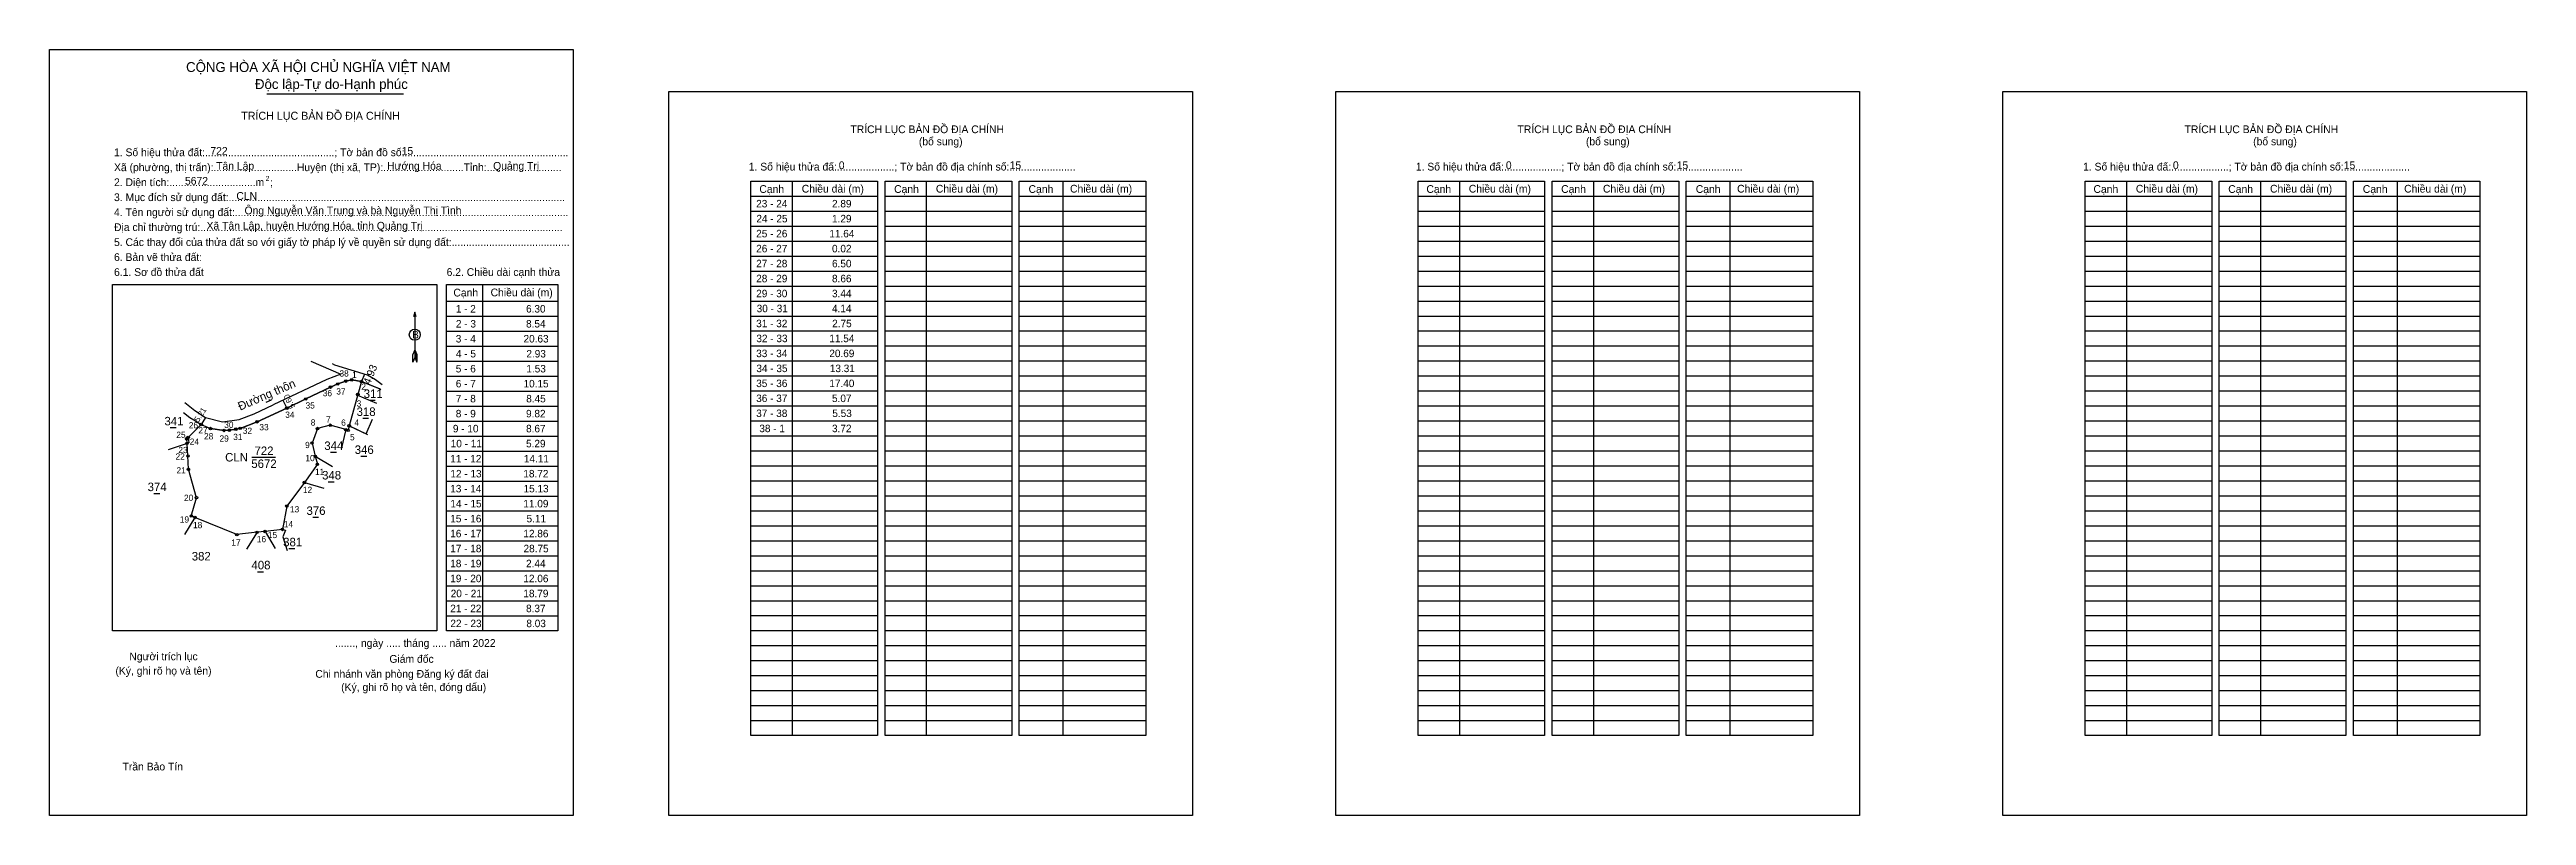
# Model space of a CAD drawing. Extents: x 547773 to 549344, y 1836218 to 1836704.
import ezdxf

# ---------------------------------------------------------------- set-up
doc = ezdxf.new("R2010")
doc.units = 0
for name, color, linetype in [('Level 1', 7, 'Continuous'), ('Level 10', 7, 'Continuous'), ('Level 11', 7, 'Continuous'), ('Level 13', 7, 'Continuous'), ('Level 2', 7, 'Continuous'), ('Level 23', 7, 'Continuous'), ('Level 27', 7, 'Continuous'), ('Level 31', 7, 'Continuous'), ('Level 36', 7, 'Continuous'), ('Level 39', 7, 'Continuous'), ('Level 4', 7, 'Continuous'), ('Level 49', 7, 'Continuous'), ('Level 52', 7, 'Continuous'), ('Level 6', 7, 'Continuous'), ('Level 63', 7, 'Continuous'), ('Level 9', 7, 'Continuous')]:
    doc.layers.add(name, color=color, linetype=linetype)

msp = doc.modelspace()

# ---------------------------------------------------------------- linework, layer by layer
at = {"layer": 'Level 1'}
for p, q in [((547773, 1836704), (547773, 1836704)), ((548165.8, 1836677.5), (548165.8, 1836677.5)), ((548218, 1836611), (548298.3, 1836611)), ((548244.1, 1836620.6), (548244.1, 1836268.9)), ((548303.1, 1836611), (548383.4, 1836611)), ((548329.2, 1836620.6), (548329.2, 1836268.9)), ((548388.2, 1836611), (548468.5, 1836611)), ((548415.9, 1836620.6), (548415.9, 1836268.9)), ((548641.2, 1836611), (548721.5, 1836611)), ((548667.4, 1836620.6), (548667.4, 1836268.9)), ((548726.3, 1836611), (548806.6, 1836611)), ((548752.5, 1836620.6), (548752.5, 1836268.9)), ((548811.4, 1836611), (548891.7, 1836611)), ((548839.1, 1836620.6), (548839.1, 1836268.9)), ((549064.4, 1836611), (549144.7, 1836611)), ((549090.6, 1836620.6), (549090.6, 1836268.9)), ((549149.5, 1836611), (549229.8, 1836611)), ((549175.7, 1836620.6), (549175.7, 1836268.9)), ((549234.6, 1836611), (549314.9, 1836611)), ((549262.3, 1836620.6), (549262.3, 1836268.9)), ((548218, 1836601.5), (548298.3, 1836601.5)), ((548303.1, 1836601.5), (548383.4, 1836601.5)), ((548388.2, 1836601.5), (548468.5, 1836601.5)), ((548641.2, 1836601.5), (548721.5, 1836601.5)), ((548726.3, 1836601.5), (548806.6, 1836601.5)), ((548811.4, 1836601.5), (548891.7, 1836601.5)), ((549064.4, 1836601.5), (549144.7, 1836601.5)), ((549149.5, 1836601.5), (549229.8, 1836601.5)), ((549234.6, 1836601.5), (549314.9, 1836601.5)), ((548218, 1836592), (548298.3, 1836592)), ((548218, 1836582.5), (548298.3, 1836582.5)), ((548303.1, 1836592), (548383.4, 1836592)), ((548303.1, 1836582.5), (548383.4, 1836582.5)), ((548388.2, 1836592), (548468.5, 1836592)), ((548388.2, 1836582.5), (548468.5, 1836582.5)), ((548641.2, 1836592), (548721.5, 1836592)), ((548641.2, 1836582.5), (548721.5, 1836582.5)), ((548726.3, 1836592), (548806.6, 1836592)), ((548726.3, 1836582.5), (548806.6, 1836582.5)), ((548811.4, 1836592), (548891.7, 1836592)), ((548811.4, 1836582.5), (548891.7, 1836582.5)), ((549064.4, 1836592), (549144.7, 1836592)), ((549064.4, 1836582.5), (549144.7, 1836582.5)), ((549149.5, 1836592), (549229.8, 1836592)), ((549149.5, 1836582.5), (549229.8, 1836582.5)), ((549234.6, 1836592), (549314.9, 1836592)), ((549234.6, 1836582.5), (549314.9, 1836582.5)), ((548218, 1836573), (548298.3, 1836573)), ((548218, 1836563.5), (548298.3, 1836563.5)), ((548303.1, 1836573), (548383.4, 1836573)), ((548303.1, 1836563.5), (548383.4, 1836563.5)), ((548388.2, 1836573), (548468.5, 1836573)), ((548388.2, 1836563.5), (548468.5, 1836563.5)), ((548641.2, 1836573), (548721.5, 1836573)), ((548641.2, 1836563.5), (548721.5, 1836563.5)), ((548726.3, 1836573), (548806.6, 1836573)), ((548726.3, 1836563.5), (548806.6, 1836563.5)), ((548811.4, 1836573), (548891.7, 1836573)), ((548811.4, 1836563.5), (548891.7, 1836563.5)), ((549064.4, 1836573), (549144.7, 1836573)), ((549064.4, 1836563.5), (549144.7, 1836563.5)), ((549149.5, 1836573), (549229.8, 1836573)), ((549149.5, 1836563.5), (549229.8, 1836563.5)), ((549234.6, 1836573), (549314.9, 1836573)), ((549234.6, 1836563.5), (549314.9, 1836563.5)), ((547813, 1836555), (547813, 1836555)), ((548047.7, 1836555), (548047.7, 1836335.3)), ((548218, 1836554), (548298.3, 1836554)), ((548303.1, 1836554), (548383.4, 1836554)), ((548388.2, 1836554), (548468.5, 1836554)), ((548641.2, 1836554), (548721.5, 1836554)), ((548726.3, 1836554), (548806.6, 1836554)), ((548811.4, 1836554), (548891.7, 1836554)), ((549064.4, 1836554), (549144.7, 1836554)), ((549149.5, 1836554), (549229.8, 1836554)), ((549234.6, 1836554), (549314.9, 1836554)), ((548004.7, 1836537.5), (548004.7, 1836508.7)), ((548024.9, 1836544.4), (548095.4, 1836544.4)), ((548024.9, 1836534.9), (548095.4, 1836534.9)), ((548218, 1836544.5), (548298.3, 1836544.5)), ((548218, 1836535), (548298.3, 1836535)), ((548303.1, 1836544.5), (548383.4, 1836544.5)), ((548303.1, 1836535), (548383.4, 1836535)), ((548388.2, 1836544.5), (548468.5, 1836544.5)), ((548388.2, 1836535), (548468.5, 1836535)), ((548641.2, 1836544.5), (548721.5, 1836544.5)), ((548641.2, 1836535), (548721.5, 1836535)), ((548726.3, 1836544.5), (548806.6, 1836544.5)), ((548726.3, 1836535), (548806.6, 1836535)), ((548811.4, 1836544.5), (548891.7, 1836544.5)), ((548811.4, 1836535), (548891.7, 1836535)), ((549064.4, 1836544.5), (549144.7, 1836544.5)), ((549064.4, 1836535), (549144.7, 1836535)), ((549149.5, 1836544.5), (549229.8, 1836544.5)), ((549149.5, 1836535), (549229.8, 1836535)), ((549234.6, 1836544.5), (549314.9, 1836544.5)), ((549234.6, 1836535), (549314.9, 1836535)), ((548024.9, 1836525.4), (548095.4, 1836525.4)), ((548218, 1836525.5), (548298.3, 1836525.5)), ((548218, 1836516), (548298.3, 1836516)), ((548303.1, 1836525.5), (548383.4, 1836525.5)), ((548303.1, 1836516), (548383.4, 1836516)), ((548388.2, 1836525.5), (548468.5, 1836525.5)), ((548388.2, 1836516), (548468.5, 1836516)), ((548641.2, 1836525.5), (548721.5, 1836525.5)), ((548641.2, 1836516), (548721.5, 1836516)), ((548726.3, 1836525.5), (548806.6, 1836525.5)), ((548726.3, 1836516), (548806.6, 1836516)), ((548811.4, 1836525.5), (548891.7, 1836525.5)), ((548811.4, 1836516), (548891.7, 1836516)), ((549064.4, 1836525.5), (549144.7, 1836525.5)), ((549064.4, 1836516), (549144.7, 1836516)), ((549149.5, 1836525.5), (549229.8, 1836525.5)), ((549149.5, 1836516), (549229.8, 1836516)), ((549234.6, 1836525.5), (549314.9, 1836525.5)), ((549234.6, 1836516), (549314.9, 1836516)), ((548004.7, 1836513.5), (548003.5, 1836510.5)), ((548003.5, 1836505.8), (548003.5, 1836510.5)), ((548004.7, 1836508.7), (548003.5, 1836505.8)), ((548004.7, 1836513.5), (548006, 1836510.5)), ((548004.7, 1836513.1), (548006, 1836510.1)), ((548004.7, 1836512.6), (548006, 1836509.7)), ((548004.7, 1836512.2), (548006, 1836509.3)), ((548004.7, 1836511.8), (548006, 1836508.8)), ((548004.7, 1836511.4), (548006, 1836508.4)), ((548004.7, 1836511), (548006, 1836508)), ((548004.7, 1836510.6), (548006, 1836507.6)), ((548004.7, 1836510.2), (548006, 1836507.1)), ((548004.7, 1836509.7), (548006, 1836506.7)), ((548004.7, 1836509.3), (548006, 1836506.3)), ((548004.7, 1836508.7), (548006, 1836505.8)), ((548006, 1836505.8), (548006, 1836510.5)), ((548024.9, 1836515.9), (548095.4, 1836515.9)), ((548024.9, 1836506.3), (548095.4, 1836506.3)), ((548218, 1836506.5), (548298.3, 1836506.5)), ((548303.1, 1836506.5), (548383.4, 1836506.5)), ((548388.2, 1836506.5), (548468.5, 1836506.5)), ((548641.2, 1836506.5), (548721.5, 1836506.5)), ((548726.3, 1836506.5), (548806.6, 1836506.5)), ((548811.4, 1836506.5), (548891.7, 1836506.5)), ((549064.4, 1836506.5), (549144.7, 1836506.5)), ((549149.5, 1836506.5), (549229.8, 1836506.5)), ((549234.6, 1836506.5), (549314.9, 1836506.5)), ((548024.9, 1836496.8), (548095.4, 1836496.8)), ((548024.9, 1836487.3), (548095.4, 1836487.3)), ((548218, 1836497), (548298.3, 1836497)), ((548218, 1836487.5), (548298.3, 1836487.5)), ((548303.1, 1836497), (548383.4, 1836497)), ((548303.1, 1836487.5), (548383.4, 1836487.5)), ((548388.2, 1836497), (548468.5, 1836497)), ((548388.2, 1836487.5), (548468.5, 1836487.5)), ((548641.2, 1836497), (548721.5, 1836497)), ((548641.2, 1836487.5), (548721.5, 1836487.5)), ((548726.3, 1836497), (548806.6, 1836497)), ((548726.3, 1836487.5), (548806.6, 1836487.5)), ((548811.4, 1836497), (548891.7, 1836497)), ((548811.4, 1836487.5), (548891.7, 1836487.5)), ((549064.4, 1836497), (549144.7, 1836497)), ((549064.4, 1836487.5), (549144.7, 1836487.5)), ((549149.5, 1836497), (549229.8, 1836497)), ((549149.5, 1836487.5), (549229.8, 1836487.5)), ((549234.6, 1836497), (549314.9, 1836497)), ((549234.6, 1836487.5), (549314.9, 1836487.5)), ((548024.9, 1836477.8), (548095.4, 1836477.8)), ((548218, 1836478), (548298.3, 1836478)), ((548303.1, 1836478), (548383.4, 1836478)), ((548388.2, 1836478), (548468.5, 1836478)), ((548641.2, 1836478), (548721.5, 1836478)), ((548726.3, 1836478), (548806.6, 1836478)), ((548811.4, 1836478), (548891.7, 1836478)), ((549064.4, 1836478), (549144.7, 1836478)), ((549149.5, 1836478), (549229.8, 1836478)), ((549234.6, 1836478), (549314.9, 1836478)), ((548024.9, 1836468.3), (548095.4, 1836468.3)), ((548024.9, 1836458.8), (548095.4, 1836458.8)), ((548218, 1836468.5), (548298.3, 1836468.5)), ((548218, 1836459), (548298.3, 1836459)), ((548303.1, 1836468.5), (548383.4, 1836468.5)), ((548303.1, 1836459), (548383.4, 1836459)), ((548388.2, 1836468.5), (548468.5, 1836468.5)), ((548388.2, 1836459), (548468.5, 1836459)), ((548641.2, 1836468.5), (548721.5, 1836468.5)), ((548641.2, 1836459), (548721.5, 1836459)), ((548726.3, 1836468.5), (548806.6, 1836468.5)), ((548726.3, 1836459), (548806.6, 1836459)), ((548811.4, 1836468.5), (548891.7, 1836468.5)), ((548811.4, 1836459), (548891.7, 1836459)), ((549064.4, 1836468.5), (549144.7, 1836468.5)), ((549064.4, 1836459), (549144.7, 1836459)), ((549149.5, 1836468.5), (549229.8, 1836468.5)), ((549149.5, 1836459), (549229.8, 1836459)), ((549234.6, 1836468.5), (549314.9, 1836468.5)), ((549234.6, 1836459), (549314.9, 1836459)), ((548024.9, 1836449.3), (548095.4, 1836449.3)), ((548024.9, 1836439.8), (548095.4, 1836439.8)), ((548218, 1836449.5), (548298.3, 1836449.5)), ((548218, 1836440), (548298.3, 1836440)), ((548303.1, 1836449.5), (548383.4, 1836449.5)), ((548303.1, 1836440), (548383.4, 1836440)), ((548388.2, 1836449.5), (548468.5, 1836449.5)), ((548388.2, 1836440), (548468.5, 1836440)), ((548641.2, 1836449.5), (548721.5, 1836449.5)), ((548641.2, 1836440), (548721.5, 1836440)), ((548726.3, 1836449.5), (548806.6, 1836449.5)), ((548726.3, 1836440), (548806.6, 1836440)), ((548811.4, 1836449.5), (548891.7, 1836449.5)), ((548811.4, 1836440), (548891.7, 1836440)), ((549064.4, 1836449.5), (549144.7, 1836449.5)), ((549064.4, 1836440), (549144.7, 1836440)), ((549149.5, 1836449.5), (549229.8, 1836449.5)), ((549149.5, 1836440), (549229.8, 1836440)), ((549234.6, 1836449.5), (549314.9, 1836449.5)), ((549234.6, 1836440), (549314.9, 1836440)), ((548024.9, 1836430.3), (548095.4, 1836430.3)), ((548218, 1836430.5), (548298.3, 1836430.5)), ((548303.1, 1836430.5), (548383.4, 1836430.5)), ((548388.2, 1836430.5), (548468.5, 1836430.5)), ((548641.2, 1836430.5), (548721.5, 1836430.5)), ((548726.3, 1836430.5), (548806.6, 1836430.5)), ((548811.4, 1836430.5), (548891.7, 1836430.5)), ((549064.4, 1836430.5), (549144.7, 1836430.5)), ((549149.5, 1836430.5), (549229.8, 1836430.5)), ((549234.6, 1836430.5), (549314.9, 1836430.5)), ((548024.9, 1836420.8), (548095.4, 1836420.8)), ((548024.9, 1836411.3), (548095.4, 1836411.3)), ((548218, 1836421), (548298.3, 1836421)), ((548218, 1836411.4), (548298.3, 1836411.4)), ((548303.1, 1836421), (548383.4, 1836421)), ((548303.1, 1836411.4), (548383.4, 1836411.4)), ((548388.2, 1836421), (548468.5, 1836421)), ((548388.2, 1836411.4), (548468.5, 1836411.4)), ((548641.2, 1836421), (548721.5, 1836421)), ((548641.2, 1836411.4), (548721.5, 1836411.4)), ((548726.3, 1836421), (548806.6, 1836421)), ((548726.3, 1836411.4), (548806.6, 1836411.4)), ((548811.4, 1836421), (548891.7, 1836421)), ((548811.4, 1836411.4), (548891.7, 1836411.4)), ((549064.4, 1836421), (549144.7, 1836421)), ((549064.4, 1836411.4), (549144.7, 1836411.4)), ((549149.5, 1836421), (549229.8, 1836421)), ((549149.5, 1836411.4), (549229.8, 1836411.4)), ((549234.6, 1836421), (549314.9, 1836421)), ((549234.6, 1836411.4), (549314.9, 1836411.4)), ((548024.9, 1836401.8), (548095.4, 1836401.8)), ((548024.9, 1836392.3), (548095.4, 1836392.3)), ((548218, 1836401.9), (548298.3, 1836401.9)), ((548218, 1836392.4), (548298.3, 1836392.4)), ((548303.1, 1836401.9), (548383.4, 1836401.9)), ((548303.1, 1836392.4), (548383.4, 1836392.4)), ((548388.2, 1836401.9), (548468.5, 1836401.9)), ((548388.2, 1836392.4), (548468.5, 1836392.4)), ((548641.2, 1836401.9), (548721.5, 1836401.9)), ((548641.2, 1836392.4), (548721.5, 1836392.4)), ((548726.3, 1836401.9), (548806.6, 1836401.9)), ((548726.3, 1836392.4), (548806.6, 1836392.4)), ((548811.4, 1836401.9), (548891.7, 1836401.9)), ((548811.4, 1836392.4), (548891.7, 1836392.4)), ((549064.4, 1836401.9), (549144.7, 1836401.9)), ((549064.4, 1836392.4), (549144.7, 1836392.4)), ((549149.5, 1836401.9), (549229.8, 1836401.9)), ((549149.5, 1836392.4), (549229.8, 1836392.4)), ((549234.6, 1836401.9), (549314.9, 1836401.9)), ((549234.6, 1836392.4), (549314.9, 1836392.4)), ((548024.9, 1836382.8), (548095.4, 1836382.8)), ((548218, 1836382.9), (548298.3, 1836382.9)), ((548303.1, 1836382.9), (548383.4, 1836382.9)), ((548388.2, 1836382.9), (548468.5, 1836382.9)), ((548641.2, 1836382.9), (548721.5, 1836382.9)), ((548726.3, 1836382.9), (548806.6, 1836382.9)), ((548811.4, 1836382.9), (548891.7, 1836382.9)), ((549064.4, 1836382.9), (549144.7, 1836382.9)), ((549149.5, 1836382.9), (549229.8, 1836382.9)), ((549234.6, 1836382.9), (549314.9, 1836382.9)), ((548024.9, 1836373.3), (548095.4, 1836373.3)), ((548024.9, 1836363.8), (548095.4, 1836363.8)), ((548218, 1836373.4), (548298.3, 1836373.4)), ((548218, 1836363.9), (548298.3, 1836363.9)), ((548303.1, 1836373.4), (548383.4, 1836373.4)), ((548303.1, 1836363.9), (548383.4, 1836363.9)), ((548388.2, 1836373.4), (548468.5, 1836373.4)), ((548388.2, 1836363.9), (548468.5, 1836363.9)), ((548641.2, 1836373.4), (548721.5, 1836373.4)), ((548641.2, 1836363.9), (548721.5, 1836363.9)), ((548726.3, 1836373.4), (548806.6, 1836373.4)), ((548726.3, 1836363.9), (548806.6, 1836363.9)), ((548811.4, 1836373.4), (548891.7, 1836373.4)), ((548811.4, 1836363.9), (548891.7, 1836363.9)), ((549064.4, 1836373.4), (549144.7, 1836373.4)), ((549064.4, 1836363.9), (549144.7, 1836363.9)), ((549149.5, 1836373.4), (549229.8, 1836373.4)), ((549149.5, 1836363.9), (549229.8, 1836363.9)), ((549234.6, 1836373.4), (549314.9, 1836373.4)), ((549234.6, 1836363.9), (549314.9, 1836363.9)), ((548024.9, 1836354.3), (548095.4, 1836354.3)), ((548024.9, 1836344.8), (548095.4, 1836344.8)), ((548218, 1836354.4), (548298.3, 1836354.4)), ((548218, 1836344.9), (548298.3, 1836344.9)), ((548303.1, 1836354.4), (548383.4, 1836354.4)), ((548303.1, 1836344.9), (548383.4, 1836344.9)), ((548388.2, 1836354.4), (548468.5, 1836354.4)), ((548388.2, 1836344.9), (548468.5, 1836344.9)), ((548641.2, 1836354.4), (548721.5, 1836354.4)), ((548641.2, 1836344.9), (548721.5, 1836344.9)), ((548726.3, 1836354.4), (548806.6, 1836354.4)), ((548726.3, 1836344.9), (548806.6, 1836344.9)), ((548811.4, 1836354.4), (548891.7, 1836354.4)), ((548811.4, 1836344.9), (548891.7, 1836344.9)), ((549064.4, 1836354.4), (549144.7, 1836354.4)), ((549064.4, 1836344.9), (549144.7, 1836344.9)), ((549149.5, 1836354.4), (549229.8, 1836354.4)), ((549149.5, 1836344.9), (549229.8, 1836344.9)), ((549234.6, 1836354.4), (549314.9, 1836354.4)), ((549234.6, 1836344.9), (549314.9, 1836344.9)), ((548018.6, 1836335.3), (548018.6, 1836335.3)), ((548218, 1836335.4), (548298.3, 1836335.4)), ((548303.1, 1836335.4), (548383.4, 1836335.4)), ((548388.2, 1836335.4), (548468.5, 1836335.4)), ((548641.2, 1836335.4), (548721.5, 1836335.4)), ((548726.3, 1836335.4), (548806.6, 1836335.4)), ((548811.4, 1836335.4), (548891.7, 1836335.4)), ((549064.4, 1836335.4), (549144.7, 1836335.4)), ((549149.5, 1836335.4), (549229.8, 1836335.4)), ((549234.6, 1836335.4), (549314.9, 1836335.4)), ((548218, 1836325.9), (548298.3, 1836325.9)), ((548218, 1836316.4), (548298.3, 1836316.4)), ((548303.1, 1836325.9), (548383.4, 1836325.9)), ((548303.1, 1836316.4), (548383.4, 1836316.4)), ((548388.2, 1836325.9), (548468.5, 1836325.9)), ((548388.2, 1836316.4), (548468.5, 1836316.4)), ((548641.2, 1836325.9), (548721.5, 1836325.9)), ((548641.2, 1836316.4), (548721.5, 1836316.4)), ((548726.3, 1836325.9), (548806.6, 1836325.9)), ((548726.3, 1836316.4), (548806.6, 1836316.4)), ((548811.4, 1836325.9), (548891.7, 1836325.9)), ((548811.4, 1836316.4), (548891.7, 1836316.4)), ((549064.4, 1836325.9), (549144.7, 1836325.9)), ((549064.4, 1836316.4), (549144.7, 1836316.4)), ((549149.5, 1836325.9), (549229.8, 1836325.9)), ((549149.5, 1836316.4), (549229.8, 1836316.4)), ((549234.6, 1836325.9), (549314.9, 1836325.9)), ((549234.6, 1836316.4), (549314.9, 1836316.4)), ((548218, 1836306.9), (548298.3, 1836306.9)), ((548218, 1836297.4), (548298.3, 1836297.4)), ((548303.1, 1836306.9), (548383.4, 1836306.9)), ((548303.1, 1836297.4), (548383.4, 1836297.4)), ((548388.2, 1836306.9), (548468.5, 1836306.9)), ((548388.2, 1836297.4), (548468.5, 1836297.4)), ((548641.2, 1836306.9), (548721.5, 1836306.9)), ((548641.2, 1836297.4), (548721.5, 1836297.4)), ((548726.3, 1836306.9), (548806.6, 1836306.9)), ((548726.3, 1836297.4), (548806.6, 1836297.4)), ((548811.4, 1836306.9), (548891.7, 1836306.9)), ((548811.4, 1836297.4), (548891.7, 1836297.4)), ((549064.4, 1836306.9), (549144.7, 1836306.9)), ((549064.4, 1836297.4), (549144.7, 1836297.4)), ((549149.5, 1836306.9), (549229.8, 1836306.9)), ((549149.5, 1836297.4), (549229.8, 1836297.4)), ((549234.6, 1836306.9), (549314.9, 1836306.9)), ((549234.6, 1836297.4), (549314.9, 1836297.4)), ((548218, 1836287.9), (548298.3, 1836287.9)), ((548303.1, 1836287.9), (548383.4, 1836287.9)), ((548388.2, 1836287.9), (548468.5, 1836287.9)), ((548641.2, 1836287.9), (548721.5, 1836287.9)), ((548726.3, 1836287.9), (548806.6, 1836287.9)), ((548811.4, 1836287.9), (548891.7, 1836287.9)), ((549064.4, 1836287.9), (549144.7, 1836287.9)), ((549149.5, 1836287.9), (549229.8, 1836287.9)), ((549234.6, 1836287.9), (549314.9, 1836287.9)), ((548218, 1836278.4), (548298.3, 1836278.4)), ((548303.1, 1836278.4), (548383.4, 1836278.4)), ((548388.2, 1836278.4), (548468.5, 1836278.4)), ((548641.2, 1836278.4), (548721.5, 1836278.4)), ((548726.3, 1836278.4), (548806.6, 1836278.4)), ((548811.4, 1836278.4), (548891.7, 1836278.4)), ((549064.4, 1836278.4), (549144.7, 1836278.4)), ((549149.5, 1836278.4), (549229.8, 1836278.4)), ((549234.6, 1836278.4), (549314.9, 1836278.4)), ((548105.1, 1836218.1), (548105.1, 1836218.1)), ((548498, 1836218.1), (548498, 1836218.1))]:
    msp.add_line(p, q, dxfattribs=at)
for points in [[(548218, 1836620.6), (548298.3, 1836620.6), (548298.3, 1836268.9), (548218, 1836268.9)], [(548303.1, 1836620.6), (548383.4, 1836620.6), (548383.4, 1836268.9), (548303.1, 1836268.9)], [(548388.2, 1836620.6), (548468.5, 1836620.6), (548468.5, 1836268.9), (548388.2, 1836268.9)], [(548641.2, 1836620.6), (548721.5, 1836620.6), (548721.5, 1836268.9), (548641.2, 1836268.9)], [(548726.3, 1836620.6), (548806.6, 1836620.6), (548806.6, 1836268.9), (548726.3, 1836268.9)], [(548811.4, 1836620.6), (548891.7, 1836620.6), (548891.7, 1836268.9), (548811.4, 1836268.9)], [(549064.4, 1836620.6), (549144.7, 1836620.6), (549144.7, 1836268.9), (549064.4, 1836268.9)], [(549149.5, 1836620.6), (549229.8, 1836620.6), (549229.8, 1836268.9), (549149.5, 1836268.9)], [(549234.6, 1836620.6), (549314.9, 1836620.6), (549314.9, 1836268.9), (549234.6, 1836268.9)], [(547813, 1836555), (548018.6, 1836555), (548018.6, 1836335.3), (547813, 1836335.3)], [(548024.9, 1836555), (548095.4, 1836555), (548095.4, 1836335.3), (548024.9, 1836335.3)]]:
    msp.add_lwpolyline(points, close=True, dxfattribs=at)
msp.add_lwpolyline([(548005.6, 1836534.4), (548004.7, 1836537.5), (548003.9, 1836534.4)], dxfattribs=at)
msp.add_circle((548004.7, 1836523.1), 3.51, dxfattribs=at)
at = {"layer": 'Level 10'}
for p, q in [((547938.7, 1836506.4), (547957.8, 1836498.2)), ((547949, 1836494.7), (547914.9, 1836478.7)), ((547957.8, 1836498.2), (547949, 1836494.7)), ((547972.7, 1836498), (547970.9, 1836493.4)), ((547858.9, 1836480.1), (547865.1, 1836475.1)), ((547865.1, 1836475.1), (547871.9, 1836470.6)), ((547871.9, 1836470.6), (547869.2, 1836466.2)), ((547871.9, 1836470.6), (547882.8, 1836467.9)), ((547882.8, 1836467.9), (547893.2, 1836469.3)), ((547893.2, 1836469.3), (547902.8, 1836473)), ((547902.8, 1836473), (547914.9, 1836478.7)), ((547921, 1836481.6), (547923.5, 1836476.5))]:
    msp.add_line(p, q, dxfattribs=at)
msp.add_lwpolyline([(547951.1, 1836465.7), (547943, 1836463.6), (547939.5, 1836454.4), (547941.6, 1836446), (547942.9, 1836440.9), (547934.7, 1836429.4), (547923.5, 1836414.4), (547920.7, 1836399.6), (547909.7, 1836398.3), (547904.6, 1836397.8), (547891.8, 1836396.3), (547865.2, 1836407.2), (547862.9, 1836408.1), (547866.2, 1836419.7), (547861.1, 1836437.8), (547860.8, 1836446.2), (547860.2, 1836454.2), (547860, 1836457.1), (547860.9, 1836458), (547869.2, 1836466.2), (547869.2, 1836466.2), (547875.1, 1836463.6), (547883.7, 1836462.4), (547887.1, 1836462.6), (547891.2, 1836463.2), (547893.9, 1836463.7), (547904.7, 1836467.9), (547923.5, 1836476.5), (547935.5, 1836482.4), (547951.2, 1836489.9), (547955.8, 1836491.9), (547961, 1836493.7), (547964.7, 1836494.5), (547970.9, 1836493.4), (547968.6, 1836485.2), (547963.1, 1836465.3), (547962.4, 1836462.5), (547960.9, 1836462.9)], close=True, dxfattribs=at)
at = {"layer": 'Level 11'}
for centre in [(547951.2, 1836489.9), (547955.8, 1836491.9), (547961, 1836493.7), (547964.7, 1836494.5), (547968.6, 1836485.2), (547970.9, 1836493.4), (547923.5, 1836476.5), (547935.5, 1836482.4), (547860, 1836457.1), (547860.2, 1836454.2), (547860.9, 1836458), (547869.2, 1836466.2), (547869.2, 1836466.2), (547875.1, 1836463.6), (547883.7, 1836462.4), (547887.1, 1836462.6), (547891.2, 1836463.2), (547893.9, 1836463.7), (547904.7, 1836467.9), (547939.5, 1836454.4), (547943, 1836463.6), (547951.1, 1836465.7), (547951.1, 1836465.7), (547960.9, 1836462.9), (547962.4, 1836462.5), (547963.1, 1836465.3), (547860.8, 1836446.2), (547861.1, 1836437.8), (547941.6, 1836446), (547942.9, 1836440.9), (547934.7, 1836429.4), (547862.9, 1836408.1), (547865.2, 1836407.2), (547866.2, 1836419.7), (547923.5, 1836414.4), (547891.8, 1836396.3), (547904.6, 1836397.8), (547909.7, 1836398.3), (547920.7, 1836399.6)]:
    msp.add_circle(centre, 0.792, dxfattribs=at)
at = {"layer": 'Level 13'}
msp.add_line((547910.8, 1836675.9), (547997.5, 1836675.9), dxfattribs=at)
at = {"layer": 'Level 2'}
for points in [[(547773, 1836704.1), (548105.1, 1836704.1), (548105.1, 1836218.1), (547773, 1836218.1)], [(548165.8, 1836677.5), (548498, 1836677.5), (548498, 1836218.1), (548165.8, 1836218.1)], [(548589, 1836677.5), (548921.2, 1836677.5), (548921.2, 1836218.1), (548589, 1836218.1)], [(549012.3, 1836677.5), (549344.4, 1836677.5), (549344.4, 1836218.1), (549012.3, 1836218.1)]]:
    msp.add_lwpolyline(points, close=True, dxfattribs=at)
at = {"layer": 'Level 23'}
msp.add_line((547858, 1836473.7), (547862, 1836470.7), dxfattribs=at)
for points in [[(547984, 1836491.4), (547979.8, 1836494.5), (547974.8, 1836497.4), (547954, 1836503.9), (547952.4, 1836504.6)], [(547964.7, 1836494.5), (547961, 1836493.7), (547955.8, 1836491.9), (547951.2, 1836489.9), (547935.5, 1836482.4), (547923.5, 1836476.5), (547904.7, 1836467.9), (547893.9, 1836463.7), (547891.2, 1836463.2), (547887.1, 1836462.6), (547883.7, 1836462.4), (547875.1, 1836463.6)], [(547983.1, 1836488.2), (547982.3, 1836488.8), (547970.9, 1836493.4), (547964.7, 1836494.5)], [(547862, 1836470.7), (547864.6, 1836469.1), (547869.2, 1836466.2), (547869.2, 1836466.2), (547875.1, 1836463.6)]]:
    msp.add_lwpolyline(points, dxfattribs=at)
at = {"layer": 'Level 27'}
for p, q in [((547970.9, 1836493.4), (547982.6, 1836488.7)), ((547860.2, 1836454.2), (547848.3, 1836450)), ((547960.9, 1836462.9), (547958, 1836450.6)), ((547963.1, 1836465.3), (547974.6, 1836459.9)), ((547941.6, 1836446), (547952.5, 1836439.5)), ((547934.7, 1836429.4), (547946.9, 1836425.7)), ((547865.2, 1836407.2), (547858.7, 1836396.3)), ((547904.6, 1836397.8), (547897.9, 1836387)), ((547909.7, 1836398.3), (547916.1, 1836387.4))]:
    msp.add_line(p, q, dxfattribs=at)
at = {"layer": 'Level 31'}
msp.add_line((547963.7, 1836465.1), (547973.8, 1836460.2), dxfattribs=at)
at = {"layer": 'Level 39'}
for p, q in [((547980.7, 1836479.5), (547968.5, 1836484.6)), ((547973.8, 1836460.2), (547977.9, 1836469.5))]:
    msp.add_line(p, q, dxfattribs=at)
at = {"layer": 'Level 4'}
msp.add_lwpolyline([(547920.7, 1836399.6), (547922.7, 1836399.2), (547920.9, 1836394.9), (547923.8, 1836386.2)], dxfattribs=at)
at = {"layer": 'Level 49'}
msp.add_line((547968, 1836484.8), (547968.6, 1836485.2), dxfattribs=at)
for points in [[(547860.2, 1836454.2), (547861.3, 1836454.6)], [(547860.9, 1836458), (547861.3, 1836454.6)]]:
    msp.add_lwpolyline(points, dxfattribs=at)
at = {"layer": 'Level 9'}
for p, q in [((547910.4, 1836480.4), (547913.8, 1836481.9)), ((547971.7, 1836470.1), (547975.4, 1836470.1)), ((547975.9, 1836481.6), (547979.6, 1836481.6)), ((547849.6, 1836464.2), (547853.3, 1836464.2)), ((547901.3, 1836445.4), (547916.3, 1836445.4)), ((547951.3, 1836448.6), (547955, 1836448.6)), ((547970.5, 1836446.1), (547974.2, 1836446.1)), ((547839.2, 1836422.4), (547843, 1836422.4)), ((547949.8, 1836429.8), (547953.5, 1836429.8)), ((547940, 1836407.4), (547943.7, 1836407.4)), ((547924.8, 1836387.5), (547928.5, 1836387.5)), ((547905, 1836372.8), (547908.7, 1836372.8))]:
    msp.add_line(p, q, dxfattribs=at)

# ---------------------------------------------------------------- texts
at = {"layer": 'Level 1'}
for s, height, p in [('TRÍCH LỤC BẢN ĐỒ ĐỊA CHÍNH', 5.07, (547894.6, 1836659.5)), ('TRÍCH LỤC BẢN ĐỒ ĐỊA CHÍNH', 4.911, (548281.1, 1836651)), ('TRÍCH LỤC BẢN ĐỒ ĐỊA CHÍNH', 4.911, (548704.3, 1836651)), ('TRÍCH LỤC BẢN ĐỒ ĐỊA CHÍNH', 4.911, (549127.5, 1836651)), ('1. Số hiệu thửa đất:.............................................; Tờ bản đồ số:.........................................................', 4.9108, (547813.9, 1836636.4)), ('(bổ sung)', 4.91, (548324.5, 1836643.3)), ('(bổ sung)', 4.91, (548747.7, 1836643.3)), ('(bổ sung)', 4.91, (549171, 1836643.3)), ('Xã (phường, thị trấn):.............................Huyện (thị xã, TP):............................Tỉnh:..........................', 4.9108, (547813.9, 1836626.9)), ('1. Số hiệu thửa đấ:....................; Tờ bản đồ địa chính số:.......................', 4.911, (548216.6, 1836627.3)), ('1. Số hiệu thửa đấ:....................; Tờ bản đồ địa chính số:.......................', 4.911, (548639.8, 1836627.3)), ('1. Số hiệu thửa đấ:....................; Tờ bản đồ địa chính số:.......................', 4.911, (549063.1, 1836627.3)), ('3. Mục đích sử dụng đất:.....................................................................................................................', 4.9108, (547813.9, 1836607.9)), ('2. Diện tích:..............................m  ;', 4.911, (547813.9, 1836617.4)), ('2', 3.17, (547910.1, 1836620.7)), ('Cạnh', 4.91, (548223.3, 1836613.1)), ('Chiều dài (m)', 4.911, (548250.2, 1836613.3)), ('Cạnh', 4.91, (548308.8, 1836613.1)), ('Chiều dài (m)', 4.911, (548335.3, 1836613.3)), ('Cạnh', 4.91, (548394.1, 1836613.1)), ('Chiều dài (m)', 4.911, (548420.4, 1836613.3)), ('Cạnh', 4.91, (548646.5, 1836613.1)), ('Chiều dài (m)', 4.911, (548673.4, 1836613.3)), ('Cạnh', 4.91, (548732, 1836613.1)), ('Chiều dài (m)', 4.911, (548758.5, 1836613.3)), ('Cạnh', 4.91, (548817.4, 1836613.1)), ('Chiều dài (m)', 4.911, (548843.6, 1836613.3)), ('Cạnh', 4.91, (549069.7, 1836613.1)), ('Chiều dài (m)', 4.911, (549096.6, 1836613.3)), ('Cạnh', 4.91, (549155.2, 1836613.1)), ('Chiều dài (m)', 4.911, (549181.7, 1836613.3)), ('Cạnh', 4.91, (549240.6, 1836613.1)), ('Chiều dài (m)', 4.911, (549266.8, 1836613.3)), ('4. Tên người sử dụng đất:....................................................................................................................', 4.9108, (547813.9, 1836598.4)), ('Địa chỉ thường trú:..............................................................................................................................', 4.9108, (547813.9, 1836588.9)), ('5. Các thay đổi của thửa đất so với giấy tờ pháp lý về quyền sử dụng đất:.........................................', 4.9108, (547813.9, 1836579.4)), ('6. Bản vẽ thửa đất:', 4.911, (547813.9, 1836569.9)), ('6.1. Sơ đồ thửa đất', 4.911, (547813.9, 1836560.4)), ('6.2. Chiều dài cạnh thửa', 4.911, (548024.9, 1836560.4)), ('Cạnh', 4.91, (548029.2, 1836547.4)), ('Chiều dài (m)', 4.911, (548052.8, 1836547.5)), ('B', 4.75, (548003, 1836520.8)), ('......., ngày ..... tháng ..... năm 2022', 4.911, (547954.1, 1836325.1)), ('(Ký, ghi rõ họ và tên)', 4.911, (547814.8, 1836307.5)), ('Người trích lục', 4.911, (547823.6, 1836316.6)), ('Giám đốc', 4.91, (547988.6, 1836315)), ('Chi nhánh văn phòng Đăng ký đất đai', 4.911, (547941.6, 1836305.5)), ('(Ký, ghi rõ họ và tên, đóng dấu)', 4.911, (547958, 1836297.1)), ('Trần Bảo Tín', 4.911, (547819.3, 1836246.7))]:
    msp.add_text(s, height=height, dxfattribs=at).set_placement(p)
at = {"layer": 'Level 10'}
for s, height, rotation, p in [('4.93', 4.91, 68.0089, (547976.3, 1836491.1)), ('5.60', 3.68, 117.1939, (547928.9, 1836477.3)), ('5.21', 3.68, 57.7308, (547867.6, 1836467.4))]:
    msp.add_text(s, height=height, rotation=rotation, dxfattribs=at).set_placement(p)
at = {"layer": 'Level 13'}
for s, height, p in [('CỘNG HÒA XÃ HỘI CHỦ NGHĨA VIỆT NAM', 6.273, (547859.6, 1836689.8)), ('Độc lập-Tự do-Hạnh phúc', 6.273, (547903.3, 1836679)), ('CLN', 5.4, (547884.4, 1836442.7)), ('5672', 5.4, (547901, 1836438.6)), ('722', 5.4, (547903, 1836446.8))]:
    msp.add_text(s, height=height, dxfattribs=at).set_placement(p)
at = {"layer": 'Level 36'}
msp.add_text('Đường thôn', height=5.4, rotation=23.255, dxfattribs=at).set_placement((547893.9, 1836474.9))
for s, p in [('311', (547972.3, 1836483)), ('341', (547845.9, 1836465.6)), ('318', (547967.8, 1836471.6)), ('344', (547947.3, 1836450)), ('346', (547966.6, 1836447.5)), ('374', (547835.2, 1836423.9)), ('348', (547945.9, 1836431.3)), ('376', (547936, 1836408.8)), ('381', (547921.2, 1836388.9)), ('382', (547863.2, 1836379.9)), ('408', (547901.1, 1836374.3))]:
    msp.add_text(s, height=5.4, dxfattribs=at).set_placement(p)
at = {"layer": 'Level 52'}
for s, p in [('23 - 24', (548221.3, 1836603.9)), ('24 - 25', (548221.4, 1836594.4)), ('2.89', (548269.4, 1836603.9)), ('1.29', (548269.4, 1836594.4)), ('25 - 26', (548221.3, 1836584.9)), ('26 - 27', (548221.3, 1836575.4)), ('11.64', (548267.7, 1836584.9)), ('0.02', (548269.4, 1836575.4)), ('27 - 28', (548221.3, 1836565.9)), ('6.50', (548269.4, 1836565.9)), ('28 - 29', (548221.3, 1836556.4)), ('29 - 30', (548221.3, 1836546.9)), ('8.66', (548269.4, 1836556.4)), ('3.44', (548269.4, 1836546.9)), ('1 - 2', (548030.7, 1836537.2)), ('2 - 3', (548030.8, 1836527.7)), ('6.30', (548075.3, 1836537.2)), ('8.54', (548075.3, 1836527.7)), ('31 - 32', (548221.3, 1836527.9)), ('30 - 31', (548221.6, 1836537.4)), ('4.14', (548269.4, 1836537.4)), ('2.75', (548269.5, 1836527.9)), ('3 - 4', (548030.7, 1836518.2)), ('20.63', (548073.7, 1836518.2)), ('32 - 33', (548221.4, 1836518.4)), ('11.54', (548267.7, 1836518.4)), ('4 - 5', (548030.8, 1836508.7)), ('5 - 6', (548030.7, 1836499.2)), ('2.93', (548075.5, 1836508.7)), ('1.53', (548075.5, 1836499.2)), ('33 - 34', (548221.3, 1836508.9)), ('34 - 35', (548221.4, 1836499.4)), ('20.69', (548267.7, 1836508.9)), ('13.31', (548268, 1836499.4)), ('6 - 7', (548030.7, 1836489.7)), ('7 - 8', (548030.7, 1836480.2)), ('10.15', (548073.7, 1836489.7)), ('8.45', (548075.4, 1836480.2)), ('35 - 36', (548221.3, 1836489.9)), ('36 - 37', (548221.3, 1836480.4)), ('17.40', (548267.7, 1836489.9)), ('5.07', (548269.4, 1836480.4)), ('8 - 9', (548030.7, 1836470.7)), ('9.82', (548075.3, 1836470.7)), ('37 - 38', (548221.3, 1836470.9)), ('5.53', (548269.6, 1836470.9)), ('10 - 11', (548027.5, 1836451.7)), ('9 - 10', (548028.9, 1836461.2)), ('8.67', (548075.3, 1836461.2)), ('5.29', (548075.3, 1836451.7)), ('38 - 1', (548223.3, 1836461.3)), ('3.72', (548269.4, 1836461.3)), ('11 - 12', (548027.2, 1836442.1)), ('12 - 13', (548027.3, 1836432.6)), ('18.72', (548073.6, 1836432.6)), ('14.11', (548073.9, 1836442.1)), ('13 - 14', (548027.2, 1836423.1)), ('15.13', (548073.7, 1836423.1)), ('15 - 16', (548027.2, 1836404.1)), ('14 - 15', (548027.3, 1836413.6)), ('11.09', (548073.6, 1836413.6)), ('5.11', (548075.6, 1836404.1)), ('16 - 17', (548027.2, 1836394.6)), ('12.86', (548073.6, 1836394.6)), ('17 - 18', (548027.2, 1836385.1)), ('18 - 19', (548027.2, 1836375.6)), ('28.75', (548073.7, 1836385.1)), ('2.44', (548075.3, 1836375.6)), ('19 - 20', (548027.2, 1836366.1)), ('20 - 21', (548027.5, 1836356.6)), ('12.06', (548073.6, 1836366.1)), ('18.79', (548073.6, 1836356.6)), ('21 - 22', (548027.2, 1836347.1)), ('8.37', (548075.3, 1836347.1)), ('22 - 23', (548027.3, 1836337.6)), ('8.03', (548075.5, 1836337.6))]:
    msp.add_text(s, height=4.75, dxfattribs=at).set_placement(p)
at = {"layer": 'Level 6'}
for s, height, p in [('722', 4.91, (547875, 1836637.3)), ('15', 4.91, (547996.4, 1836637.3)), ('Tân Lập', 4.91, (547878.7, 1836627.8)), ('Hướng Hóa', 4.91, (547987.1, 1836627.8)), ('Quảng Trị', 4.91, (548054.4, 1836627.8)), ('0', 4.91, (548273.7, 1836628.2)), ('15', 4.91, (548382.1, 1836628.2)), ('0', 4.91, (548696.9, 1836628.2)), ('15', 4.91, (548805.3, 1836628.2)), ('0', 4.91, (549120.1, 1836628.2)), ('15', 4.91, (549228.5, 1836628.2)), ('5672', 4.91, (547858.9, 1836618.3)), ('CLN', 4.91, (547891.5, 1836608.7)), ('Xã Tân Lập, huyện Hướng Hóa, tỉnh Quảng Trị', 4.911, (547872.6, 1836589.8)), ('Ông Nguyễn Văn Trung và bà Nguyễn Thị Tình', 4.911, (547896.7, 1836599.5))]:
    msp.add_text(s, height=height, dxfattribs=at).set_placement(p)
at = {"layer": 'Level 63'}
for p in [(547944.4, 1836486.6), (547944.4, 1836486.6), (547922.4, 1836476), (547922.4, 1836476)]:
    msp.add_text('D', height=0.0159, dxfattribs=at).set_placement(p)
at = {"layer": 'Level 9'}
for s, p in [('38', (547956.9, 1836496.6)), ('36', (547946.3, 1836484.1)), ('37', (547954.9, 1836485.2)), ('1', (547964.9, 1836495.7)), ('2', (547970.8, 1836488.2)), ('34', (547922.5, 1836470.4)), ('35', (547935.4, 1836476.3)), ('8', (547938.7, 1836465.5)), ('7', (547948.4, 1836467.4)), ('6', (547958, 1836465.4)), ('4', (547966.4, 1836465.4)), ('3', (547967.8, 1836477.5)), ('25', (547853.4, 1836457.7)), ('26', (547861.3, 1836463.7)), ('24', (547861.9, 1836453.3)), ('27', (547867.4, 1836460.5)), ('28', (547871, 1836456.7)), ('29', (547880.8, 1836455.3)), ('30', (547883.8, 1836464)), ('31', (547889.5, 1836456.3)), ('32', (547895.6, 1836460.2)), ('33', (547906.1, 1836462.5)), ('9', (547935.1, 1836451.2)), ('5', (547963.6, 1836456.1)), ('22', (547852.9, 1836443.9)), ('21', (547853.5, 1836435.1)), ('23', (547854.7, 1836448)), ('10', (547935.3, 1836442.9)), ('11', (547941.4, 1836434.2)), ('20', (547858.3, 1836417.7)), ('12', (547933.7, 1836422.7)), ('19', (547855.6, 1836403.9)), ('13', (547925.5, 1836410.4)), ('18', (547864, 1836400.4)), ('17', (547888.3, 1836389.3)), ('16', (547904.5, 1836391.5)), ('15', (547911.5, 1836394.1)), ('14', (547921.6, 1836401))]:
    msp.add_text(s, height=3.96, dxfattribs=at).set_placement(p)

doc.saveas('drawing.dxf')
